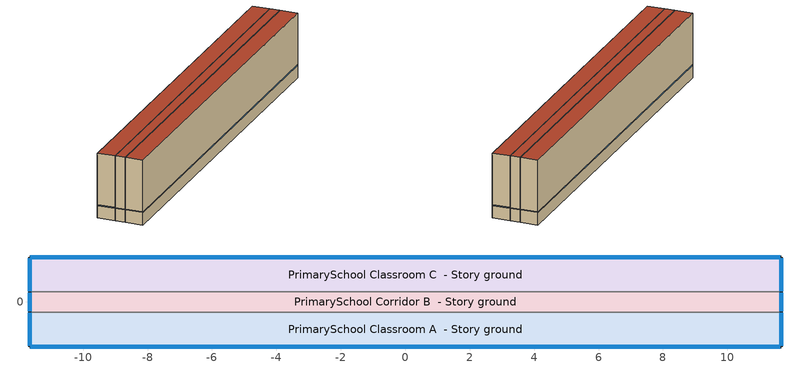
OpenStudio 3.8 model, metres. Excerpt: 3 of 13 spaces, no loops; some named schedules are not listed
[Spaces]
PrimarySchool Classroom A  - Story ground
 floor ground (Foundation F 1.26W/m*K Perim 25.47m Area 24.97m2): -11.66,-1.38 -11.66,-0.31 11.66,-0.31 11.66,-1.38 z0
 wall outside: -11.66,-0.31 -11.66,-1.38 11.66,-1.38 11.66,-0.31 z0:3.96
 wall to PrimarySchool Corridor B  - Story ground: 11.66,-0.31 -11.66,-0.31 z0:3.96
 window (Window U-1.01 SHGC 0.58): -11.64,-1.38 11.64,-1.38 / -11.66,-0.34 -11.66,-1.36 / 11.66,-1.36 11.66,-0.34 z0.76:0.8
 roof outside: 11.66,-1.38 11.66,-0.31 -11.66,-0.31 -11.66,-1.38 z3.96
PrimarySchool Corridor B  - Story ground
 floor ground (Foundation F 1.26W/m*K Perim 1.25m Area 14.54m2): -11.66,-0.31 -11.66,0.31 11.66,0.31 11.66,-0.31 z0
 wall outside: -11.66,0.31 -11.66,-0.31 / 11.66,-0.31 11.66,0.31 z0:3.96
 wall to PrimarySchool Classroom C  - Story ground: 11.66,0.31 -11.66,0.31 z0:3.96
 window (Window U-1.01 SHGC 0.58): -11.66,0.29 -11.66,-0.29 / 11.66,-0.29 11.66,0.29 z0.76:0.81
 roof outside: 11.66,-0.31 11.66,0.31 -11.66,0.31 -11.66,-0.31 z3.96
PrimarySchool Classroom C  - Story ground
 floor ground (Foundation F 1.26W/m*K Perim 25.47m Area 24.97m2): -11.66,0.31 -11.66,1.38 11.66,1.38 11.66,0.31 z0
 wall outside: 11.66,0.31 11.66,1.38 -11.66,1.38 -11.66,0.31 z0:3.96
 window (Window U-1.01 SHGC 0.58): -11.66,1.36 -11.66,0.34 / 11.64,1.38 -11.64,1.38 / 11.66,0.34 11.66,1.36 z0.76:0.8
 roof outside: 11.66,0.31 11.66,1.38 -11.66,1.38 -11.66,0.31 z3.96
[Building]
ComStock DOE Ref Pre-1980|PrimarySchool: North Axis {deg}=135; Default Construction Set=ComStock DOE Ref Pre-1980 - PriSchl - ASHRAE 169-2013-4A; Default Schedule Set=Building Default Schedule Set; Standards Building Type=PrimarySchool
[Site]
Doylestown_PA_USA: Latitude {deg}=40.33; Longitude {deg}=-75.12; Time Zone {hr}=-5; Elevation {m}=117; Terrain=City
[Site:WaterMainsTemperature]
Calculation Method=Correlation; Annual Average Outdoor Air Temperature {C}=12.0317; Maximum Difference In Monthly Average Outdoor Air Temperatures {deltaC}=25.76
[SizingPeriod:DesignDay] Barometric Pressure {Pa}=99927; Rain Indicator=No; Snow Indicator=No; Day of Month=21; Daylight Saving Time Indicator=No; Humidity Condition Type=Wetbulb; Dry-Bulb Temperature Range Modifier Type=DefaultMultipliers
Name | Maximum Dry-Bulb Temperature {C} | Daily Dry-Bulb Temperature Range {deltaC} | Wind Speed {m/s} | Wind Direction {deg} | Month | Day Type | Wetbulb or DewPoint at Maximum Dry-Bulb {C} | Solar Model Indicator | ASHRAE Clear Sky Optical Depth for Beam Irradiance | ASHRAE Clear Sky Optical Depth for Diffuse Irradiance | Sky Clearness
Doylestown Ann Clg .4% Condns DB=>MWB 1 | 32.7 | 10.4 | 3.3 | 260 | 7 | SummerDesignDay | 23 | ASHRAETau | 0.466 | 2.067
Doylestown Ann Clg .4% Condns WB=>MDB 1 | 29.8 | 10.4 | 3.3 | 260 | 7 | SummerDesignDay | 24.5 | ASHRAETau | 0.466 | 2.067
Doylestown Ann Htg 99.6% Condns DB 1 | -12.1 | 0 | 3.7 | 320 | 1 | WinterDesignDay | -12.1 | ASHRAEClearSky |  |  | 0
Doylestown August .4% Condns DB=>MCWB 1 | 34.8 | 9.9 | 3.3 | 260 | 8 | SummerDesignDay | 24 | ASHRAETau | 0.453 | 2.128
[ClimateZones]
Climate Zone Institution Name 1=ASHRAE; Climate Zone Document Name 1=ANSI/ASHRAE Standard 169; Climate Zone Document Year 1=2006; Climate Zone Value 1=ASHRAE 169-2013-4A
[Site:GroundTemperature:FCfactorMethod]
January Ground Temperature {C}=13.14; February Ground Temperature {C}=5.22; March Ground Temperature {C}=3.12; April Ground Temperature {C}=-1.47; May Ground Temperature {C}=4.03; June Ground Temperature {C}=2.71; July Ground Temperature {C}=8.6; August Ground Temperature {C}=18.67; September Ground Temperature {C}=21.43; October Ground Temperature {C}=24.11; November Ground Temperature {C}=24.29; December Ground Temperature {C}=20.53
[Construction:FfactorGroundFloor] F-Factor {W/m-K}=1.26344
Name | Area {m2} | PerimeterExposed {m}
Foundation F 1.26W/m*K Perim 25.47m Area 24.97m2 | 24.9723 | 25.4666
Foundation F 1.26W/m*K Perim 1.25m Area 14.54m2 | 14.5382 | 1.24656
[DefaultConstructionSet]
ComStock DOE Ref Pre-1980 - PriSchl - ASHRAE 169-2013-4A: Default Exterior Surface Constructions=Default Surface Constructions 1; Default Interior Surface Constructions=Default Surface Constructions 2; Default Ground Contact Surface Constructions=Default Surface Constructions 3; Default Exterior SubSurface Constructions=Default Sub Surface Constructions 1; Default Interior SubSurface Constructions=Default Sub Surface Constructions 2; Interior Partition Construction=Typical Interior Partition
[DefaultSurfaceConstructions]
Name | Floor Construction | Wall Construction | Roof Ceiling Construction
Default Surface Constructions 1 | Typical Insulated Exterior Mass Floor | Typical Insulated Exterior Mass Wall R-5.62 | Typical IEAD Roof R-11.63
Default Surface Constructions 2 | Typical Interior Floor | Typical Interior Wall | Typical Interior Ceiling
Default Surface Constructions 3 | Typical Insulated Carpeted 6in Slab Floor | Typical Insulated Basement Mass Wall
[Construction]
Typical Insulated Exterior Mass Floor: 4 in. Normalweight Concrete Floor, Typical Carpet Pad
Typical IEAD Roof R-11.63: Roof Membrane, Typical Insulation R-10.51, Metal Roof Surface
Typical Interior Floor: 100mm Normalweight concrete floor, CP02 CARPET PAD
Typical Interior Wall: G01 13mm gypsum board, G01 13mm gypsum board
Typical Interior Ceiling: CP02 CARPET PAD, 100mm Normalweight concrete floor
Typical Insulated Carpeted 6in Slab Floor: 6 in. Normalweight Concrete Floor, Typical Carpet Pad
Typical Insulated Basement Mass Wall: 8 in. Concrete Block Basement Wall
Simple Glazing U 1.22 SHGC 0.54: Simple Glazing U 1.22 SHGC 0.54
Typical Insulated Metal Door: F08 Metal surface, Typical Insulation R-3.23
U 0.88 SHGC 0.16 Sgl Ref-A-L Clr 6mm: REF A CLEAR LO 6MM
Typical Overhead Door: Typical Insulation R-3.23
Typical Interior Window: Clear 3mm
Typical Interior Door; Typical Interior Partition: G05 25mm wood
Typical Insulated Exterior Mass Wall R-5.62: 1IN Stucco, 8IN CONCRETE HW RefBldg, Typical Insulation R-3.23, 1/2IN Gypsum
InteriorFurnishings: Std Wood 6inch
Window U-1.01 SHGC 0.58: Simple Glazing Single - No LowE - Tinted/Reflective - Aluminum
[Material] Thermal Absorptance=0.9
Name | Roughness | Thickness {m} | Conductivity {W/m-K} | Density {kg/m3} | Specific Heat {J/kg-K} | Solar Absorptance | Visible Absorptance
4 in. Normalweight Concrete Floor | MediumRough | 0.1016 | 2.31 | 2322 | 832 | 0.7 | 0.7
Roof Membrane | VeryRough | 0.0095 | 0.16 | 1121.29 | 1460 | 0.7 | 0.7
Metal Roof Surface; F08 Metal surface | Smooth | 0.0008 | 45.28 | 7824 | 500 | 0.7 | 0.7
100mm Normalweight concrete floor | MediumRough | 0.1016 | 2.31045 | 2322 | 832.557 | 0.7 | 0.7
G01 13mm gypsum board | Smooth | 0.0127 | 0.160031 | 800.001 | 1090.73 | 0.7 | 0.5
6 in. Normalweight Concrete Floor | MediumRough | 0.1524 | 2.31 | 2322 | 832 | 0.7 | 0.7
8 in. Concrete Block Basement Wall | MediumRough | 0.2032 | 1.326 | 1842 | 912 | 0.7 | 0.7
G05 25mm wood | MediumSmooth | 0.0254 | 0.15 | 608 | 1630 | 0.5 | 0.5
1IN Stucco | Smooth | 0.0253 | 0.6918 | 1858 | 837 | 0.7 | 0.92
8IN CONCRETE HW RefBldg | Rough | 0.2032 | 1.311 | 2240 | 836.8 | 0.7 | 0.7
1/2IN Gypsum | Smooth | 0.0127 | 0.16 | 784.9 | 830 | 0.4 | 0.4
Std Wood 6inch | MediumSmooth | 0.15 | 0.12 | 540 | 1210 | 0.7 | 0.7
[Material:NoMass] Roughness=Smooth; Thermal Absorptance=0.9; Solar Absorptance=0.7
Name | Thermal Resistance {m2-K/W} | Visible Absorptance
Typical Carpet Pad; CP02 CARPET PAD | 0.21648 | 0.8
Typical Insulation R-10.51 | 1.85103 | 0.7
Typical Insulation R-3.23 | 0.568747 | 0.7
[DefaultSubSurfaceConstructions]
Name | Fixed Window Construction | Operable Window Construction | Door Construction | Glass Door Construction | Overhead Door Construction | Tubular Daylight Dome Construction | Tubular Daylight Diffuser Construction
Default Sub Surface Constructions 1 | Simple Glazing U 1.22 SHGC 0.54 | Simple Glazing U 1.22 SHGC 0.54 | Typical Insulated Metal Door | U 0.88 SHGC 0.16 Sgl Ref-A-L Clr 6mm | Typical Overhead Door | Typical Interior Window | Typical Interior Window
Default Sub Surface Constructions 2 | Typical Interior Window | Typical Interior Window | Typical Interior Door
[WindowMaterial:SimpleGlazingSystem]
Name | U-Factor {W/m2-K} | Solar Heat Gain Coefficient | Visible Transmittance
Simple Glazing U 1.22 SHGC 0.54 | 6.92748 | 0.54 | 0.81
Simple Glazing Single - No LowE - Tinted/Reflective - Aluminum | 5.73505 | 0.579 | 0.455
[WindowMaterial:Glazing] Optical Data Type=SpectralAverage; Infrared Transmittance at Normal Incidence=0; Front Side Infrared Hemispherical Emissivity=0.84; Conductivity {W/m-K}=0.9; Dirt Correction Factor for Solar and Visible Transmittance=1; Solar Diffusing=No
Name | Thickness {m} | Solar Transmittance at Normal Incidence | Front Side Solar Reflectance at Normal Incidence | Back Side Solar Reflectance at Normal Incidence | Visible Transmittance at Normal Incidence | Front Side Visible Reflectance at Normal Incidence | Back Side Visible Reflectance at Normal Incidence | Back Side Infrared Hemispherical Emissivity
REF A CLEAR LO 6MM | 0.006 | 0.066 | 0.341 | 0.493 | 0.08 | 0.41 | 0.37 | 0.4
Clear 3mm | 0.003 | 0.837 | 0.075 | 0.075 | 0.898 | 0.081 | 0.081 | 0.84
[SpaceType] Standards Building Type=PrimarySchool
Name | Default Schedule Set | Design Specification Outdoor Air Object | Standards Space Type
PrimarySchool Kitchen - ComStock DOE Ref Pre-1980 | PrimarySchool Kitchen Schedule Set | PrimarySchool Kitchen Ventilation | Kitchen
PrimarySchool Lobby - ComStock DOE Ref Pre-1980 | PrimarySchool Lobby Schedule Set | PrimarySchool Lobby Ventilation | Lobby
PrimarySchool Restroom - ComStock DOE Ref Pre-1980 | PrimarySchool Restroom Schedule Set | PrimarySchool Restroom Ventilation | Restroom
PrimarySchool Mechanical - ComStock DOE Ref Pre-1980 | PrimarySchool Mechanical Schedule Set | PrimarySchool Mechanical Ventilation | Mechanical
PrimarySchool Cafeteria - ComStock DOE Ref Pre-1980 | PrimarySchool Cafeteria Schedule Set | PrimarySchool Cafeteria Ventilation | Cafeteria
PrimarySchool Gym - ComStock DOE Ref Pre-1980 | PrimarySchool Gym Schedule Set | PrimarySchool Gym Ventilation | Gym
PrimarySchool Office - ComStock DOE Ref Pre-1980 | PrimarySchool Office Schedule Set | PrimarySchool Office Ventilation | Office
PrimarySchool Corridor - ComStock DOE Ref Pre-1980 | PrimarySchool Corridor Schedule Set | PrimarySchool Corridor Ventilation | Corridor
PrimarySchool Classroom - ComStock DOE Ref Pre-1980 | PrimarySchool Classroom Schedule Set | PrimarySchool Classroom Ventilation | Classroom
[BuildingStory]
Story ground: Nominal Z Coordinate {m}=0; Nominal Floor to Floor Height {m}=3.9624
[Space] Building Story=Story ground
Name | Space Type | Thermal Zone
PrimarySchool Classroom A  - Story ground | PrimarySchool Classroom - ComStock DOE Ref Pre-1980 | Zone PrimarySchool Classroom A  - Story ground
PrimarySchool Corridor B  - Story ground | PrimarySchool Corridor - ComStock DOE Ref Pre-1980 | Zone PrimarySchool Corridor B  - Story ground
PrimarySchool Classroom C  - Story ground | PrimarySchool Classroom - ComStock DOE Ref Pre-1980 | Zone PrimarySchool Classroom C  - Story ground
PrimarySchool Office  - Story ground | PrimarySchool Office - ComStock DOE Ref Pre-1980 | Zone PrimarySchool Office  - Story ground
PrimarySchool Kitchen  - Story ground | PrimarySchool Kitchen - ComStock DOE Ref Pre-1980 | Zone PrimarySchool Kitchen  - Story ground
PrimarySchool Lobby  - Story ground | PrimarySchool Lobby - ComStock DOE Ref Pre-1980 | Zone PrimarySchool Lobby  - Story ground
PrimarySchool Restroom  - Story ground | PrimarySchool Restroom - ComStock DOE Ref Pre-1980 | Zone PrimarySchool Restroom  - Story ground
PrimarySchool Classroom A  - Story ground 1 | PrimarySchool Classroom - ComStock DOE Ref Pre-1980 | Zone PrimarySchool Classroom A  - Story ground 1
PrimarySchool Corridor B  - Story ground 1 | PrimarySchool Corridor - ComStock DOE Ref Pre-1980 | Zone PrimarySchool Corridor B  - Story ground 1
PrimarySchool Classroom C  - Story ground 1 | PrimarySchool Classroom - ComStock DOE Ref Pre-1980 | Zone PrimarySchool Classroom C  - Story ground 1
PrimarySchool Mechanical  - Story ground | PrimarySchool Mechanical - ComStock DOE Ref Pre-1980 | Zone PrimarySchool Mechanical  - Story ground
PrimarySchool Cafeteria  - Story ground | PrimarySchool Cafeteria - ComStock DOE Ref Pre-1980 | Zone PrimarySchool Cafeteria  - Story ground
PrimarySchool Gym  - Story ground | PrimarySchool Gym - ComStock DOE Ref Pre-1980 | Zone PrimarySchool Gym  - Story ground
[ThermalZone] Multiplier=1; Use Ideal Air Loads=No
Name | Thermostat
Zone PrimarySchool Classroom A  - Story ground | PrimarySchool Classroom - ComStock DOE Ref Pre-1980 Thermostat
Zone PrimarySchool Corridor B  - Story ground | PrimarySchool Corridor - ComStock DOE Ref Pre-1980 Thermostat
Zone PrimarySchool Classroom C  - Story ground | PrimarySchool Classroom - ComStock DOE Ref Pre-1980 Thermostat 2
Zone PrimarySchool Office  - Story ground | PrimarySchool Office - ComStock DOE Ref Pre-1980 Thermostat
Zone PrimarySchool Kitchen  - Story ground | PrimarySchool Kitchen - ComStock DOE Ref Pre-1980 Thermostat
Zone PrimarySchool Lobby  - Story ground | PrimarySchool Lobby - ComStock DOE Ref Pre-1980 Thermostat
Zone PrimarySchool Restroom  - Story ground | PrimarySchool Restroom - ComStock DOE Ref Pre-1980 Thermostat
Zone PrimarySchool Classroom A  - Story ground 1 | PrimarySchool Classroom - ComStock DOE Ref Pre-1980 Thermostat 1
Zone PrimarySchool Corridor B  - Story ground 1 | PrimarySchool Corridor - ComStock DOE Ref Pre-1980 Thermostat 1
Zone PrimarySchool Classroom C  - Story ground 1 | PrimarySchool Classroom - ComStock DOE Ref Pre-1980 Thermostat 3
Zone PrimarySchool Mechanical  - Story ground | PrimarySchool Mechanical - ComStock DOE Ref Pre-1980 Thermostat
Zone PrimarySchool Cafeteria  - Story ground | PrimarySchool Cafeteria - ComStock DOE Ref Pre-1980 Thermostat
Zone PrimarySchool Gym  - Story ground | PrimarySchool Gym - ComStock DOE Ref Pre-1980 Thermostat
[People:Definition] Number of People Calculation Method=People/Area; Fraction Radiant=0.3
Name | People per Space Floor Area {person/m2}
PrimarySchool Cafeteria People Definition | 0.71763
PrimarySchool Classroom People Definition | 0.249938
PrimarySchool Corridor People Definition; PrimarySchool Restroom People Definition | 0.0999967
PrimarySchool Gym People Definition | 0.300313
PrimarySchool Kitchen People Definition | 0.149941
PrimarySchool Mechanical People Definition | 0.0100104
PrimarySchool Office People Definition | 0.0500522
[People] Work Efficiency Schedule=Work Efficiency Schedule; Clothing Insulation Schedule=Clothing Schedule; Air Velocity Schedule=Air Velocity Schedule; Multiplier=1
Name | People Definition | Space or SpaceType
PrimarySchool Cafeteria People | PrimarySchool Cafeteria People Definition | PrimarySchool Cafeteria - ComStock DOE Ref Pre-1980
PrimarySchool Classroom People | PrimarySchool Classroom People Definition | PrimarySchool Classroom - ComStock DOE Ref Pre-1980
PrimarySchool Corridor People | PrimarySchool Corridor People Definition | PrimarySchool Corridor - ComStock DOE Ref Pre-1980
PrimarySchool Gym People | PrimarySchool Gym People Definition | PrimarySchool Gym - ComStock DOE Ref Pre-1980
PrimarySchool Kitchen People | PrimarySchool Kitchen People Definition | PrimarySchool Kitchen - ComStock DOE Ref Pre-1980
PrimarySchool Mechanical People | PrimarySchool Mechanical People Definition | PrimarySchool Mechanical - ComStock DOE Ref Pre-1980
PrimarySchool Office People | PrimarySchool Office People Definition | PrimarySchool Office - ComStock DOE Ref Pre-1980
PrimarySchool Restroom People | PrimarySchool Restroom People Definition | PrimarySchool Restroom - ComStock DOE Ref Pre-1980
[Lights:Definition] Design Level Calculation Method=Watts/Area; Fraction Visible=0.2; Return Air Fraction=0
Name | Watts per Space Floor Area {W/m2} | Fraction Radiant
PrimarySchool Classroom - ComStock DOE Ref Pre-1980 General Lights Definition | 6.25559 | 0.31
PrimarySchool Corridor - ComStock DOE Ref Pre-1980 General Lights Definition | 2.94907 | 0.31
PrimarySchool Gym - ComStock DOE Ref Pre-1980 General Lights Definition | 7.86417 | 0.31
PrimarySchool Cafeteria - ComStock DOE Ref Pre-1980 General Lights Definition | 2.70767 | 0.31
PrimarySchool Cafeteria - ComStock DOE Ref Pre-1980 Task Lights Definition | 0.735422 | 0.125
PrimarySchool Cafeteria - ComStock DOE Ref Pre-1980 Wall Wash Lights Definition | 1.90206 | 0.125
PrimarySchool Restroom - ComStock DOE Ref Pre-1980 General Lights Definition | 3.33071 | 0.31
PrimarySchool Restroom - ComStock DOE Ref Pre-1980 Wall Wash Lights Definition | 2.07725 | 0.125
PrimarySchool Lobby - ComStock DOE Ref Pre-1980 General Lights Definition | 1.92838 | 0.31
PrimarySchool Lobby - ComStock DOE Ref Pre-1980 Task Lights Definition | 1.01438 | 0.125
PrimarySchool Lobby - ComStock DOE Ref Pre-1980 Wall Wash Lights Definition | 1.81461 | 0.125
PrimarySchool Office - ComStock DOE Ref Pre-1980 General Lights Definition | 6.74433 | 0.31
PrimarySchool Mechanical - ComStock DOE Ref Pre-1980 General Lights Definition | 3.92888 | 0.31
PrimarySchool Mechanical - ComStock DOE Ref Pre-1980 Task Lights Definition | 3.02684 | 0.125
PrimarySchool Kitchen - ComStock DOE Ref Pre-1980 General Lights Definition | 7.18292 | 0.31
PrimarySchool Kitchen - ComStock DOE Ref Pre-1980 Task Lights Definition | 8.69031 | 0.125
[ElectricEquipment:Definition] Design Level Calculation Method=Watts/Area
Name | Watts per Space Floor Area {W/m2} | Fraction Latent | Fraction Radiant | Fraction Lost
PrimarySchool Cafeteria Elec Equip Definition | 3.29942 | 0 | 0.5 | 0
PrimarySchool Classroom Elec Equip Definition | 1.9433 | 0 | 0.5 | 0
PrimarySchool Corridor Elec Equip Definition; PrimarySchool Lobby Elec Equip Definition; PrimarySchool Mechanical Elec Equip Definition; PrimarySchool Restroom Elec Equip Definition | 0.517282 | 0 | 0.5 | 0
PrimarySchool Gym Elec Equip Definition | 0.643107 | 0 | 0.5 | 0
misc_electric_kitchen_equipment_definition | 2.47457 | 0.25 | 0.3 | 0.2
PrimarySchool Office Elec Equip Definition | 1.39806 | 0 | 0.5 | 0
[ElectricEquipment] Schedule=Education_School BLDG_EQUIP_EndUseData BPR Adjusted
Name | Electric Equipment Definition | Space or SpaceType
PrimarySchool Cafeteria Elec Equip | PrimarySchool Cafeteria Elec Equip Definition | PrimarySchool Cafeteria - ComStock DOE Ref Pre-1980
PrimarySchool Classroom Elec Equip | PrimarySchool Classroom Elec Equip Definition | PrimarySchool Classroom - ComStock DOE Ref Pre-1980
PrimarySchool Corridor Elec Equip | PrimarySchool Corridor Elec Equip Definition | PrimarySchool Corridor - ComStock DOE Ref Pre-1980
PrimarySchool Gym Elec Equip | PrimarySchool Gym Elec Equip Definition | PrimarySchool Gym - ComStock DOE Ref Pre-1980
misc_electric_kitchen_equipment | misc_electric_kitchen_equipment_definition | PrimarySchool Kitchen - ComStock DOE Ref Pre-1980
PrimarySchool Lobby Elec Equip | PrimarySchool Lobby Elec Equip Definition | PrimarySchool Lobby - ComStock DOE Ref Pre-1980
PrimarySchool Mechanical Elec Equip | PrimarySchool Mechanical Elec Equip Definition | PrimarySchool Mechanical - ComStock DOE Ref Pre-1980
PrimarySchool Office Elec Equip | PrimarySchool Office Elec Equip Definition | PrimarySchool Office - ComStock DOE Ref Pre-1980
PrimarySchool Restroom Elec Equip | PrimarySchool Restroom Elec Equip Definition | PrimarySchool Restroom - ComStock DOE Ref Pre-1980
[DesignSpecification:OutdoorAir] Outdoor Air Method=Sum
Name | Outdoor Air Flow per Person {m3/s-person} | Outdoor Air Flow per Floor Area {m3/s-m2}
PrimarySchool Cafeteria Ventilation; PrimarySchool Gym Ventilation; PrimarySchool Office Ventilation | 0.00943895
PrimarySchool Classroom Ventilation | 0.00799951
PrimarySchool Corridor Ventilation; PrimarySchool Lobby Ventilation |  | 0.000508
PrimarySchool Kitchen Ventilation |  | 0.0023876
PrimarySchool Mechanical Ventilation |  | 0.000254
PrimarySchool Restroom Ventilation |  | 0.0048768
[DefaultScheduleSet]
Name | Number of People Schedule | People Activity Level Schedule | Lighting Schedule | Electric Equipment Schedule | Infiltration Schedule | Gas Equipment Schedule | Hours of Operation Schedule
PrimarySchool Cafeteria Schedule Set | PrimarySchool Cafeteria Occ | PrimarySchool Activity | Education_School BLDG_LIGHT_EndUseData | Education_School BLDG_EQUIP_EndUseData | PrimarySchool Infil
PrimarySchool Classroom Schedule Set; PrimarySchool Corridor Schedule Set; PrimarySchool Lobby Schedule Set; PrimarySchool Mechanical Schedule Set; PrimarySchool Office Schedule Set; PrimarySchool Restroom Schedule Set | PrimarySchool Bldg Occ | PrimarySchool Activity | Education_School BLDG_LIGHT_EndUseData | Education_School BLDG_EQUIP_EndUseData | PrimarySchool Infil
PrimarySchool Gym Schedule Set | PrimarySchool Gym Occ | PrimarySchool Activity | Education_School BLDG_LIGHT_EndUseData | Education_School BLDG_EQUIP_EndUseData | PrimarySchool Infil
PrimarySchool Kitchen Schedule Set | PrimarySchool Bldg Occ | PrimarySchool Activity | Education_School BLDG_LIGHT_EndUseData | Education_School BLDG_EQUIP_EndUseData | PrimarySchool Infil | PrimarySchool Kitchen Gas
Building Default Schedule Set |  |  |  |  |  |  | Building Hours of Operation NonResidential
[Exterior:Lights:Definition]
Name | Design Level {W}
Parking Areas and Drives Def (W/ft^2) | 0.0414577
Building Facades Def (W/ft^2) | 0.2
Main Entries Def (W/ft) | 30
Other Doors Def (W/ft) | 20
[Exterior:Lights] Schedule=Always On Discrete; Control Option=AstronomicalClock
Name | Exterior Lights Definition | Multiplier
Parking Areas and Drives | Parking Areas and Drives Def (W/ft^2) | 294.819
Building Facades | Building Facades Def (W/ft^2) | 3338.27
Main Entries | Main Entries Def (W/ft) | 8
Other Doors | Other Doors Def (W/ft) | 1.32
[ThermostatSetpoint:DualSetpoint] Heating Setpoint Temperature Schedule=PrimarySchool HtgSetp; Cooling Setpoint Temperature Schedule=PrimarySchool ClgSetp
PrimarySchool Cafeteria - ComStock DOE Ref Pre-1980 Thermostat; PrimarySchool Classroom - ComStock DOE Ref Pre-1980 Thermostat; PrimarySchool Classroom - ComStock DOE Ref Pre-1980 Thermostat 1; PrimarySchool Classroom - ComStock DOE Ref Pre-1980 Thermostat 2; PrimarySchool Classroom - ComStock DOE Ref Pre-1980 Thermostat 3; PrimarySchool Corridor - ComStock DOE Ref Pre-1980 Thermostat; PrimarySchool Corridor - ComStock DOE Ref Pre-1980 Thermostat 1; PrimarySchool Gym - ComStock DOE Ref Pre-1980 Thermostat; PrimarySchool Kitchen - ComStock DOE Ref Pre-1980 Thermostat; PrimarySchool Lobby - ComStock DOE Ref Pre-1980 Thermostat; PrimarySchool Mechanical - ComStock DOE Ref Pre-1980 Thermostat; PrimarySchool Office - ComStock DOE Ref Pre-1980 Thermostat; PrimarySchool Restroom - ComStock DOE Ref Pre-1980 Thermostat
[InternalMass:Definition]
Internal Mass Definition 1: Construction=InteriorFurnishings; Design Level Calculation Method=SurfaceArea/Area; Surface Area per Space Floor Area=2
[InternalMass] Internal Mass Definition=Internal Mass Definition 1; Multiplier=1
Name | Space or SpaceType
PrimarySchool Cafeteria  - Story ground Mass | PrimarySchool Cafeteria  - Story ground
PrimarySchool Gym  - Story ground Mass | PrimarySchool Gym  - Story ground
PrimarySchool Classroom C  - Story ground 1 Mass | PrimarySchool Classroom C  - Story ground 1
PrimarySchool Classroom A  - Story ground 1 Mass | PrimarySchool Classroom A  - Story ground 1
PrimarySchool Restroom  - Story ground Mass | PrimarySchool Restroom  - Story ground
PrimarySchool Lobby  - Story ground Mass | PrimarySchool Lobby  - Story ground
PrimarySchool Kitchen  - Story ground Mass | PrimarySchool Kitchen  - Story ground
PrimarySchool Mechanical  - Story ground Mass | PrimarySchool Mechanical  - Story ground
PrimarySchool Classroom C  - Story ground Mass | PrimarySchool Classroom C  - Story ground
PrimarySchool Corridor B  - Story ground 1 Mass | PrimarySchool Corridor B  - Story ground 1
PrimarySchool Office  - Story ground Mass | PrimarySchool Office  - Story ground
PrimarySchool Corridor B  - Story ground Mass | PrimarySchool Corridor B  - Story ground
PrimarySchool Classroom A  - Story ground Mass | PrimarySchool Classroom A  - Story ground
[Lights] Schedule=Education_School BLDG_LIGHT_EndUseData BPR Adjusted; Fraction Replaceable=1
Name | Lights Definition | Space or SpaceType
PrimarySchool Classroom - ComStock DOE Ref Pre-1980 General Lighting | PrimarySchool Classroom - ComStock DOE Ref Pre-1980 General Lights Definition | PrimarySchool Classroom - ComStock DOE Ref Pre-1980
PrimarySchool Corridor - ComStock DOE Ref Pre-1980 General Lighting | PrimarySchool Corridor - ComStock DOE Ref Pre-1980 General Lights Definition | PrimarySchool Corridor - ComStock DOE Ref Pre-1980
PrimarySchool Gym - ComStock DOE Ref Pre-1980 General Lighting | PrimarySchool Gym - ComStock DOE Ref Pre-1980 General Lights Definition | PrimarySchool Gym - ComStock DOE Ref Pre-1980
PrimarySchool Cafeteria - ComStock DOE Ref Pre-1980 General Lighting | PrimarySchool Cafeteria - ComStock DOE Ref Pre-1980 General Lights Definition | PrimarySchool Cafeteria - ComStock DOE Ref Pre-1980
PrimarySchool Cafeteria - ComStock DOE Ref Pre-1980 Task Lighting | PrimarySchool Cafeteria - ComStock DOE Ref Pre-1980 Task Lights Definition | PrimarySchool Cafeteria - ComStock DOE Ref Pre-1980
PrimarySchool Cafeteria - ComStock DOE Ref Pre-1980 Wall Wash Lighting | PrimarySchool Cafeteria - ComStock DOE Ref Pre-1980 Wall Wash Lights Definition | PrimarySchool Cafeteria - ComStock DOE Ref Pre-1980
PrimarySchool Restroom - ComStock DOE Ref Pre-1980 General Lighting | PrimarySchool Restroom - ComStock DOE Ref Pre-1980 General Lights Definition | PrimarySchool Restroom - ComStock DOE Ref Pre-1980
PrimarySchool Restroom - ComStock DOE Ref Pre-1980 Wall Wash Lighting | PrimarySchool Restroom - ComStock DOE Ref Pre-1980 Wall Wash Lights Definition | PrimarySchool Restroom - ComStock DOE Ref Pre-1980
PrimarySchool Lobby - ComStock DOE Ref Pre-1980 General Lighting | PrimarySchool Lobby - ComStock DOE Ref Pre-1980 General Lights Definition | PrimarySchool Lobby - ComStock DOE Ref Pre-1980
PrimarySchool Lobby - ComStock DOE Ref Pre-1980 Task Lighting | PrimarySchool Lobby - ComStock DOE Ref Pre-1980 Task Lights Definition | PrimarySchool Lobby - ComStock DOE Ref Pre-1980
PrimarySchool Lobby - ComStock DOE Ref Pre-1980 Wall Wash Lighting | PrimarySchool Lobby - ComStock DOE Ref Pre-1980 Wall Wash Lights Definition | PrimarySchool Lobby - ComStock DOE Ref Pre-1980
PrimarySchool Office - ComStock DOE Ref Pre-1980 General Lighting | PrimarySchool Office - ComStock DOE Ref Pre-1980 General Lights Definition | PrimarySchool Office - ComStock DOE Ref Pre-1980
PrimarySchool Mechanical - ComStock DOE Ref Pre-1980 General Lighting | PrimarySchool Mechanical - ComStock DOE Ref Pre-1980 General Lights Definition | PrimarySchool Mechanical - ComStock DOE Ref Pre-1980
PrimarySchool Mechanical - ComStock DOE Ref Pre-1980 Task Lighting | PrimarySchool Mechanical - ComStock DOE Ref Pre-1980 Task Lights Definition | PrimarySchool Mechanical - ComStock DOE Ref Pre-1980
PrimarySchool Kitchen - ComStock DOE Ref Pre-1980 General Lighting | PrimarySchool Kitchen - ComStock DOE Ref Pre-1980 General Lights Definition | PrimarySchool Kitchen - ComStock DOE Ref Pre-1980
PrimarySchool Kitchen - ComStock DOE Ref Pre-1980 Task Lighting | PrimarySchool Kitchen - ComStock DOE Ref Pre-1980 Task Lights Definition | PrimarySchool Kitchen - ComStock DOE Ref Pre-1980
[SpaceInfiltration:DesignFlowRate] Design Flow Rate Calculation Method=Flow/ExteriorArea; Flow per Exterior Surface Area {m3/s-m2}=0.000413282; Velocity Term Coefficient=0
Name | Space or SpaceType | Schedule | Constant Term Coefficient | Temperature Term Coefficient | Velocity Squared Term Coefficient
PrimarySchool Cafeteria  - Story ground HVAC On Infiltration | PrimarySchool Cafeteria  - Story ground | Infiltration HVAC On Schedule | -0.0028 | 0.0037 | 0.0336
PrimarySchool Cafeteria  - Story ground HVAC Off Infiltration | PrimarySchool Cafeteria  - Story ground | Infiltration HVAC Off Schedule | 0 | 0.0073 | 0.0397
PrimarySchool Gym  - Story ground HVAC On Infiltration | PrimarySchool Gym  - Story ground | Infiltration HVAC On Schedule | -0.0028 | 0.0037 | 0.0336
PrimarySchool Gym  - Story ground HVAC Off Infiltration | PrimarySchool Gym  - Story ground | Infiltration HVAC Off Schedule | 0 | 0.0073 | 0.0397
PrimarySchool Classroom C  - Story ground 1 HVAC On Infiltration | PrimarySchool Classroom C  - Story ground 1 | Infiltration HVAC On Schedule | -0.0028 | 0.0037 | 0.0336
PrimarySchool Classroom C  - Story ground 1 HVAC Off Infiltration | PrimarySchool Classroom C  - Story ground 1 | Infiltration HVAC Off Schedule | 0 | 0.0073 | 0.0397
PrimarySchool Classroom A  - Story ground 1 HVAC On Infiltration | PrimarySchool Classroom A  - Story ground 1 | Infiltration HVAC On Schedule | -0.0028 | 0.0037 | 0.0336
PrimarySchool Classroom A  - Story ground 1 HVAC Off Infiltration | PrimarySchool Classroom A  - Story ground 1 | Infiltration HVAC Off Schedule | 0 | 0.0073 | 0.0397
PrimarySchool Restroom  - Story ground HVAC On Infiltration | PrimarySchool Restroom  - Story ground | Infiltration HVAC On Schedule | -0.0028 | 0.0037 | 0.0336
PrimarySchool Restroom  - Story ground HVAC Off Infiltration | PrimarySchool Restroom  - Story ground | Infiltration HVAC Off Schedule | 0 | 0.0073 | 0.0397
PrimarySchool Lobby  - Story ground HVAC On Infiltration | PrimarySchool Lobby  - Story ground | Infiltration HVAC On Schedule | -0.0028 | 0.0037 | 0.0336
PrimarySchool Lobby  - Story ground HVAC Off Infiltration | PrimarySchool Lobby  - Story ground | Infiltration HVAC Off Schedule | 0 | 0.0073 | 0.0397
PrimarySchool Kitchen  - Story ground HVAC On Infiltration | PrimarySchool Kitchen  - Story ground | Infiltration HVAC On Schedule | -0.0028 | 0.0037 | 0.0336
PrimarySchool Kitchen  - Story ground HVAC Off Infiltration | PrimarySchool Kitchen  - Story ground | Infiltration HVAC Off Schedule | 0 | 0.0073 | 0.0397
PrimarySchool Mechanical  - Story ground HVAC On Infiltration | PrimarySchool Mechanical  - Story ground | Infiltration HVAC On Schedule | -0.0028 | 0.0037 | 0.0336
PrimarySchool Mechanical  - Story ground HVAC Off Infiltration | PrimarySchool Mechanical  - Story ground | Infiltration HVAC Off Schedule | 0 | 0.0073 | 0.0397
PrimarySchool Classroom C  - Story ground HVAC On Infiltration | PrimarySchool Classroom C  - Story ground | Infiltration HVAC On Schedule | -0.0028 | 0.0037 | 0.0336
PrimarySchool Classroom C  - Story ground HVAC Off Infiltration | PrimarySchool Classroom C  - Story ground | Infiltration HVAC Off Schedule | 0 | 0.0073 | 0.0397
PrimarySchool Corridor B  - Story ground 1 HVAC On Infiltration | PrimarySchool Corridor B  - Story ground 1 | Infiltration HVAC On Schedule | -0.0028 | 0.0037 | 0.0336
PrimarySchool Corridor B  - Story ground 1 HVAC Off Infiltration | PrimarySchool Corridor B  - Story ground 1 | Infiltration HVAC Off Schedule | 0 | 0.0073 | 0.0397
PrimarySchool Office  - Story ground HVAC On Infiltration | PrimarySchool Office  - Story ground | Infiltration HVAC On Schedule | -0.0028 | 0.0037 | 0.0336
PrimarySchool Office  - Story ground HVAC Off Infiltration | PrimarySchool Office  - Story ground | Infiltration HVAC Off Schedule | 0 | 0.0073 | 0.0397
PrimarySchool Corridor B  - Story ground HVAC On Infiltration | PrimarySchool Corridor B  - Story ground | Infiltration HVAC On Schedule | -0.0028 | 0.0037 | 0.0336
PrimarySchool Corridor B  - Story ground HVAC Off Infiltration | PrimarySchool Corridor B  - Story ground | Infiltration HVAC Off Schedule | 0 | 0.0073 | 0.0397
PrimarySchool Classroom A  - Story ground HVAC On Infiltration | PrimarySchool Classroom A  - Story ground | Infiltration HVAC On Schedule | -0.0028 | 0.0037 | 0.0336
PrimarySchool Classroom A  - Story ground HVAC Off Infiltration | PrimarySchool Classroom A  - Story ground | Infiltration HVAC Off Schedule | 0 | 0.0073 | 0.0397
[Schedule:Ruleset]
Name | Default Day Schedule | Summer Design Day Schedule | Winter Design Day Schedule
Clothing Schedule | Clothing Schedule Default Winter Clothes
Air Velocity Schedule | Air Velocity Schedule Default
Work Efficiency Schedule | Work Efficiency Schedule Default
PrimarySchool Cafeteria Occ | PrimarySchool Cafeteria Occ Default | PrimarySchool Cafeteria Occ Summer Design Day | PrimarySchool Cafeteria Occ Winter Design Day
PrimarySchool Activity | PrimarySchool Activity Default | PrimarySchool Activity Summer Design Day | PrimarySchool Activity Winter Design Day
Education_School BLDG_LIGHT_EndUseData | Education_School BLDG_LIGHT_EndUseData Default | Education_School BLDG_LIGHT_EndUseData Summer Design Day | Education_School BLDG_LIGHT_EndUseData Winter Design Day
Education_School BLDG_EQUIP_EndUseData | Education_School BLDG_EQUIP_EndUseData Default | Education_School BLDG_EQUIP_EndUseData Summer Design Day | Education_School BLDG_EQUIP_EndUseData Winter Design Day
PrimarySchool Infil | PrimarySchool Infil Default | PrimarySchool Infil Summer Design Day | PrimarySchool Infil Winter Design Day
PrimarySchool Bldg Occ | PrimarySchool Bldg Occ Default | PrimarySchool Bldg Occ Summer Design Day | PrimarySchool Bldg Occ Winter Design Day
PrimarySchool Gym Occ | PrimarySchool Gym Occ Default | PrimarySchool Gym Occ Summer Design Day | PrimarySchool Gym Occ Winter Design Day
PrimarySchool Kitchen Gas | PrimarySchool Kitchen Gas Default | PrimarySchool Kitchen Gas Summer Design Day | PrimarySchool Kitchen Gas Winter Design Day
PrimarySchool HtgSetp | PrimarySchool HtgSetp Default | Schedule Day 42 | Schedule Day 43
PrimarySchool ClgSetp | PrimarySchool ClgSetp Default | Schedule Day 40 | Schedule Day 41
Building Hours of Operation NonResidential | Building Hours of Operation NonResidential Default | Building Hours of Operation NonResidential Summer Design Day | Building Hours of Operation NonResidential Winter Design Day
Education_School BLDG_LIGHT_EndUseData BPR Adjusted | Education_School BLDG_LIGHT_EndUseData Default 1 | Education_School BLDG_LIGHT_EndUseData Summer Design Day 1 | Education_School BLDG_LIGHT_EndUseData Winter Design Day 1
Education_School BLDG_EQUIP_EndUseData BPR Adjusted | Education_School BLDG_EQUIP_EndUseData Default 1 | Education_School BLDG_EQUIP_EndUseData Summer Design Day 1 | Education_School BLDG_EQUIP_EndUseData Winter Design Day 1
Infiltration HVAC On Schedule | 13 Zone DOAS Occ Sch Default 1 | 13 Zone DOAS Occ Sch Summer Design Day 1 | 13 Zone DOAS Occ Sch Winter Design Day 1
Infiltration HVAC Off Schedule | Infiltration HVAC Off Schedule Default Day Schedule | Infiltration HVAC Off Schedule Summer Design Day Schedule 1 | Infiltration HVAC Off Schedule Winter Design Day Schedule 1
[Schedule:Day]
Clothing Schedule Default Winter Clothes; Building Hours of Operation NonResidential Winter Design Day; Building Hours of Operation NonResidential Summer Design Day; 13 Zone DOAS Occ Sch Summer Design Day 1; 13 Zone DOAS Occ Sch Winter Design Day 1: 24, 0, 1
Air Velocity Schedule Default: 24, 0, 0.2
Work Efficiency Schedule Default; Infiltration HVAC Off Schedule Summer Design Day Schedule 1; Infiltration HVAC Off Schedule Winter Design Day Schedule 1: 24, 0, 0
PrimarySchool Activity Default: No, 2, 30, 120, 24, 0, 120
PrimarySchool Activity Winter Design Day; PrimarySchool Activity Summer Design Day: No, 24, 0, 120
Education_School BLDG_LIGHT_EndUseData Default: No, 0, 15, 0.122953, 0, 30, 0.122676, 0, 45, 0.12266, 1, 0, 0.122645, 1, 15, 0.122629, 1, 30, 0.122614, 1, 45, 0.122598, 2, 0, 0.122583, 2, 15, 0.122567, 2, 30, 0.122552, 2, 45, 0.122536, 3, 0, 0.12252, 3, 15, 0.122419, 3, 30, 0.122317, 3, 45, 0.122215, 4, 0, 0.122113, 4, 15, 0.122023, 4, 30, 0.121933, 4, 45, 0.121843, 5, 0, 0.121753, 5, 15, 0.121903, 5, 30, 0.122052, 5, 45, 0.122201, 6, 0, 0.122351, 6, 15, 0.122408, 6, 30, 0.122465, 6, 45, 0.122523, 7, 0, 0.12258, 7, 15, 0.126927, 7, 30, 0.131274, 7, 45, 0.135621, 8, 0, 0.139968, 8, 15, 0.162379, 8, 30, 0.18479, 8, 45, 0.207201, 9, 0, 0.229612, 9, 15, 0.281036, 9, 30, 0.332461, 9, 45, 0.383885, 10, 0, 0.43531, 10, 15, 0.475502, 10, 30, 0.515694, 10, 45, 0.555886, 11, 0, 0.596078, 11, 15, 0.599436, 11, 30, 0.602794, 11, 45, 0.606152, 12, 0, 0.609511, 12, 15, 0.65674, 12, 30, 0.652442, 12, 45, 0.648145, 13, 0, 0.643847, 13, 15, 0.63955, 13, 30, 0.640089, 13, 45, 0.640627, 14, 0, 0.641166, 14, 15, 0.641705, 14, 30, 0.640612, 14, 45, 0.63952, 15, 0, 0.638427, 15, 15, 0.637335, 15, 30, 0.603231, 15, 45, 0.58861, 16, 0, 0.573989, 16, 15, 0.559368, 16, 30, 0.544746, 16, 45, 0.521564, 17, 0, 0.498381, 17, 15, 0.475199, 17, 30, 0.452016, 17, 45, 0.440954, 18, 0, 0.429893, 18, 15, 0.418831, 18, 30, 0.40777, 18, 45, 0.400724, 19, 0, 0.393679, 19, 15, 0.386633, 19, 30, 0.379587, 19, 45, 0.356275, 20, 0, 0.332962, 20, 15, 0.309649, 20, 30, 0.286336, 20, 45, 0.275833, 21, 0, 0.26533, 21, 15, 0.254827, 21, 30, 0.244324, 21, 45, 0.22977, 22, 0, 0.215216, 22, 15, 0.200661, 22, 30, 0.186107, 22, 45, 0.170527, 23, 0, 0.154947, 23, 15, 0.139366, 23, 30, 0.123786, 23, 45, 0.123508, 24, 0, 0.123231
Education_School BLDG_LIGHT_EndUseData Summer Design Day; Education_School BLDG_EQUIP_EndUseData Summer Design Day; Education_School BLDG_EQUIP_EndUseData Summer Design Day 1: No, 24, 0, 1
Education_School BLDG_LIGHT_EndUseData Winter Design Day; Education_School BLDG_EQUIP_EndUseData Winter Design Day; PrimarySchool Bldg Occ Winter Design Day; Education_School BLDG_EQUIP_EndUseData Winter Design Day 1: No, 24, 0, 0
Education_School BLDG_EQUIP_EndUseData Default: No, 0, 15, 0.295362, 0, 30, 0.29545, 0, 45, 0.291775, 1, 0, 0.2881, 1, 15, 0.284425, 1, 30, 0.28075, 1, 45, 0.277075, 2, 0, 0.2734, 2, 15, 0.269725, 2, 30, 0.26605, 2, 45, 0.262375, 3, 0, 0.2587, 3, 15, 0.272775, 3, 30, 0.28685, 3, 45, 0.300925, 4, 0, 0.315, 4, 15, 0.311225, 4, 30, 0.30745, 4, 45, 0.303675, 5, 0, 0.2999, 5, 15, 0.290225, 5, 30, 0.28055, 5, 45, 0.270875, 6, 0, 0.2612, 6, 15, 0.25845, 6, 30, 0.2557, 6, 45, 0.25295, 7, 0, 0.2502, 7, 15, 0.258075, 7, 30, 0.26595, 7, 45, 0.273825, 8, 0, 0.2817, 8, 15, 0.302125, 8, 30, 0.32255, 8, 45, 0.342975, 9, 0, 0.3634, 9, 15, 0.4, 9, 30, 0.4366, 9, 45, 0.4732, 10, 0, 0.5098, 10, 15, 0.550475, 10, 30, 0.59115, 10, 45, 0.631825, 11, 0, 0.6725, 11, 15, 0.709, 11, 30, 0.7455, 11, 45, 0.782, 12, 0, 0.8185, 12, 15, 0.8745, 12, 30, 0.885575, 12, 45, 0.89665, 13, 0, 0.907725, 13, 15, 0.9188, 13, 30, 0.921375, 13, 45, 0.92395, 14, 0, 0.926525, 14, 15, 0.9291, 14, 30, 0.9331, 14, 45, 0.9371, 15, 0, 0.9411, 15, 15, 0.9451, 15, 30, 0.9575, 15, 45, 0.951175, 16, 0, 0.94485, 16, 15, 0.938525, 16, 30, 0.9322, 16, 45, 0.9106, 17, 0, 0.889, 17, 15, 0.8674, 17, 30, 0.8458, 17, 45, 0.808675, 18, 0, 0.77155, 18, 15, 0.734425, 18, 30, 0.6973, 18, 45, 0.66005, 19, 0, 0.6228, 19, 15, 0.58555, 19, 30, 0.5483, 19, 45, 0.518725, 20, 0, 0.48915, 20, 15, 0.459575, 20, 30, 0.43, 20, 45, 0.41015, 21, 0, 0.3903, 21, 15, 0.37045, 21, 30, 0.3506, 21, 45, 0.340475, 22, 0, 0.33035, 22, 15, 0.320225, 22, 30, 0.3101, 22, 45, 0.30635, 23, 0, 0.3026, 23, 15, 0.29885, 23, 30, 0.2951, 23, 45, 0.295187, 24, 0, 0.295275
PrimarySchool Infil Default; PrimarySchool Infil Winter Design Day; PrimarySchool Infil Summer Design Day: No, 7, 0, 1, 21, 0, 0.5, 24, 0, 1
PrimarySchool Bldg Occ Default: No, 8, 30, 0, 8, 45, 0.046875, 9, 0, 0.09375, 9, 15, 0.140625, 9, 30, 0.1875, 9, 45, 0.234375, 10, 0, 0.28125, 10, 15, 0.328125, 10, 30, 0.375, 10, 45, 0.421875, 11, 0, 0.46875, 11, 15, 0.515625, 11, 30, 0.5625, 11, 45, 0.609375, 12, 0, 0.65625, 12, 15, 0.703125, 12, 30, 0.75, 15, 45, 0.75, 16, 0, 0.703846, 16, 15, 0.657692, 16, 30, 0.611538, 16, 45, 0.565385, 17, 0, 0.519231, 17, 15, 0.473077, 17, 30, 0.426923, 17, 45, 0.380769, 18, 0, 0.334615, 18, 15, 0.288462, 18, 30, 0.242308, 18, 45, 0.196154, 19, 0, 0.15, 20, 30, 0.15, 20, 45, 0.1375, 21, 0, 0.125, 21, 15, 0.1125, 21, 30, 0.1, 21, 45, 0.0875, 22, 0, 0.075, 22, 15, 0.0625, 22, 30, 0.05, 22, 45, 0.0375, 23, 0, 0.025, 23, 15, 0.0125, 23, 30, 0, 24, 0, 0
PrimarySchool Bldg Occ Summer Design Day: No, 8, 0, 0, 16, 0, 0.75, 21, 0, 0.15, 24, 0, 0
PrimarySchool HtgSetp Default: No, 10, 30, 16.6667, 17, 0, 20, 24, 0, 16.6667
PrimarySchool ClgSetp Default: No, 10, 30, 25.5556, 17, 0, 21.6667, 24, 0, 25.5556
Building Hours of Operation NonResidential Default: 10, 30, 0, 17, 0, 1, 24, 0, 0
Education_School BLDG_EQUIP_EndUseData Default 1: No, 0, 15, 0.912682, 0, 30, 0.912688, 0, 45, 0.912439, 1, 0, 0.91219, 1, 15, 0.911942, 1, 30, 0.911693, 1, 45, 0.911444, 2, 0, 0.911195, 2, 15, 0.910947, 2, 30, 0.910698, 2, 45, 0.910449, 3, 0, 0.9102, 3, 15, 0.911153, 3, 30, 0.912106, 3, 45, 0.913058, 4, 0, 0.914011, 4, 15, 0.913756, 4, 30, 0.9135, 4, 45, 0.913245, 5, 0, 0.912989, 5, 15, 0.912334, 5, 30, 0.911679, 5, 45, 0.911024, 6, 0, 0.91037, 6, 15, 0.910183, 6, 30, 0.909997, 6, 45, 0.909811, 7, 0, 0.909625, 7, 15, 0.910158, 7, 30, 0.910691, 7, 45, 0.911224, 8, 0, 0.911757, 8, 15, 0.91314, 8, 30, 0.914522, 8, 45, 0.915905, 9, 0, 0.917287, 9, 15, 0.919765, 9, 30, 0.922242, 9, 45, 0.924719, 10, 0, 0.927197, 10, 15, 0.92995, 10, 30, 0.932703, 10, 45, 0.935456, 11, 0, 0.938209, 11, 15, 0.94068, 11, 30, 0.94315, 11, 45, 0.945621, 12, 0, 0.948092, 12, 15, 0.951882, 12, 30, 0.952632, 12, 45, 0.953381, 13, 0, 0.954131, 13, 15, 0.954881, 13, 30, 0.955055, 13, 45, 0.955229, 14, 0, 0.955403, 14, 15, 0.955578, 14, 30, 0.955848, 14, 45, 0.956119, 15, 0, 0.95639, 15, 15, 0.956661, 15, 30, 0.9575, 15, 45, 0.957072, 16, 0, 0.956644, 16, 15, 0.956216, 16, 30, 0.955788, 16, 45, 0.954325, 17, 0, 0.952863, 17, 15, 0.951401, 17, 30, 0.949939, 17, 45, 0.947426, 18, 0, 0.944914, 18, 15, 0.942401, 18, 30, 0.939888, 18, 45, 0.937367, 19, 0, 0.934845, 19, 15, 0.932324, 19, 30, 0.929802, 19, 45, 0.927801, 20, 0, 0.925799, 20, 15, 0.923797, 20, 30, 0.921795, 20, 45, 0.920452, 21, 0, 0.919108, 21, 15, 0.917764, 21, 30, 0.916421, 21, 45, 0.915735, 22, 0, 0.91505, 22, 15, 0.914365, 22, 30, 0.913679, 22, 45, 0.913426, 23, 0, 0.913172, 23, 15, 0.912918, 23, 30, 0.912664, 23, 45, 0.91267, 24, 0, 0.912676
13 Zone DOAS Occ Sch Default 1: 9, 0, 0, 21, 0, 1, 24, 0, 0
Infiltration HVAC Off Schedule Default Day Schedule: 9, 0, 1, 21, 0, 0, 24, 0, 1
Schedule Day 40; Schedule Day 41: 24, 0, 21.6667
Schedule Day 42; Schedule Day 43: 24, 0, 20
[Schedule:Rule]
Name | Schedule Ruleset | Rule Order | Day Schedule | Date Specification Type | Start Month | Start Day | End Month | End Day | Apply Saturday | Apply Sunday | Apply Monday | Apply Tuesday | Apply Wednesday | Apply Thursday | Apply Friday
Schedule Rule 1 | Clothing Schedule | 0 | Clothing Schedule Summer Clothes | DateRange | 5 | 1 | 9 | 30
Schedule Rule 8 | Education_School BLDG_LIGHT_EndUseData | 9 | Education_School BLDG_LIGHT_EndUseData Sat Day | DateRange | 1 | 1 | 6 | 16 | Yes
Schedule Rule 9 | Education_School BLDG_LIGHT_EndUseData | 8 | Education_School BLDG_LIGHT_EndUseData Sat Day 1 | DateRange | 6 | 17 | 8 | 26 | Yes
Schedule Rule 10 | Education_School BLDG_LIGHT_EndUseData | 7 | Education_School BLDG_LIGHT_EndUseData Sat Day 2 | DateRange | 8 | 27 | 12 | 31 | Yes
Schedule Rule 11 | Education_School BLDG_LIGHT_EndUseData | 6 | Education_School BLDG_LIGHT_EndUseData Sun Day | DateRange | 1 | 1 | 6 | 16 |  | Yes
Schedule Rule 12 | Education_School BLDG_LIGHT_EndUseData | 5 | Education_School BLDG_LIGHT_EndUseData Sun Day 1 | DateRange | 6 | 17 | 8 | 26 |  | Yes
Schedule Rule 13 | Education_School BLDG_LIGHT_EndUseData | 4 | Education_School BLDG_LIGHT_EndUseData Sun Day 2 | DateRange | 8 | 27 | 12 | 31 |  | Yes
Schedule Rule 22 | PrimarySchool Bldg Occ | 7 | PrimarySchool Bldg Occ Wkdy Day | DateRange | 7 | 1 | 9 | 1 |  |  | Yes | Yes | Yes | Yes | Yes
Schedule Rule 23 | PrimarySchool Bldg Occ | 6 | PrimarySchool Bldg Occ Wkdy Day 1 | DateRange | 9 | 1 | 12 | 31 |  |  | Yes | Yes | Yes | Yes | Yes
Schedule Rule 48 | Building Hours of Operation NonResidential | 2 | Schedule Day 31 | DateRange | 7 | 2 | 8 | 31 |  |  | Yes | Yes | Yes | Yes | Yes
Schedule Rule 49 | Building Hours of Operation NonResidential | 1 | Schedule Day 32 | DateRange | 1 | 6 | 12 | 29 | Yes
Schedule Rule 50 | Building Hours of Operation NonResidential | 0 | Schedule Day 33 | DateRange | 1 | 7 | 12 | 30 |  | Yes
Schedule Rule 7 | Education_School BLDG_LIGHT_EndUseData | 3 | Education_School BLDG_LIGHT_EndUseData Wkdy Day 2 | DateRange | 8 | 27 | 8 | 31 |  |  | Yes | Yes | Yes | Yes | Yes
Schedule Rule 51 | Education_School BLDG_LIGHT_EndUseData | 2 | Education_School BLDG_LIGHT_EndUseData Wkdy Day 3 | DateRange | 9 | 3 | 12 | 31 |  |  | Yes | Yes | Yes | Yes | Yes
Schedule Rule 52 | Education_School BLDG_LIGHT_EndUseData | 1 | Education_School BLDG_LIGHT_EndUseData Wkdy Day 4 | DateRange | 6 | 18 | 6 | 29 |  |  | Yes | Yes | Yes | Yes | Yes
Schedule Rule 53 | Education_School BLDG_LIGHT_EndUseData | 0 | Education_School BLDG_LIGHT_EndUseData Wkdy Day 5 | DateRange | 7 | 2 | 8 | 24 |  |  | Yes | Yes | Yes | Yes | Yes
Schedule Rule 14 | Education_School BLDG_EQUIP_EndUseData | 9 | Education_School BLDG_EQUIP_EndUseData Wknd Day 3 | DateRange | 9 | 1 | 12 | 29 | Yes
Schedule Rule 15 | Education_School BLDG_EQUIP_EndUseData | 8 | Education_School BLDG_EQUIP_EndUseData Wknd Day 4 | DateRange | 9 | 2 | 12 | 30 |  | Yes
Schedule Rule 16 | Education_School BLDG_EQUIP_EndUseData | 7 | Education_School BLDG_EQUIP_EndUseData Wknd Day 5 | DateRange | 6 | 17 | 8 | 26 |  | Yes
Schedule Rule 54 | Education_School BLDG_EQUIP_EndUseData | 6 | Education_School BLDG_EQUIP_EndUseData Wknd Day 6 | DateRange | 6 | 23 | 8 | 25 | Yes
Schedule Rule 55 | Education_School BLDG_EQUIP_EndUseData | 5 | Education_School BLDG_EQUIP_EndUseData Wknd Day 7 | DateRange | 1 | 6 | 6 | 16 | Yes
Schedule Rule 56 | Education_School BLDG_EQUIP_EndUseData | 4 | Education_School BLDG_EQUIP_EndUseData Wknd Day 8 | DateRange | 1 | 7 | 6 | 10 |  | Yes
Schedule Rule 57 | Education_School BLDG_EQUIP_EndUseData | 3 | Education_School BLDG_EQUIP_EndUseData Wkdy Day 2 | DateRange | 8 | 27 | 8 | 31 |  |  | Yes | Yes | Yes | Yes | Yes
Schedule Rule 58 | Education_School BLDG_EQUIP_EndUseData | 2 | Education_School BLDG_EQUIP_EndUseData Wkdy Day 3 | DateRange | 9 | 3 | 12 | 31 |  |  | Yes | Yes | Yes | Yes | Yes
Schedule Rule 59 | Education_School BLDG_EQUIP_EndUseData | 1 | Education_School BLDG_EQUIP_EndUseData Wkdy Day 4 | DateRange | 6 | 18 | 6 | 29 |  |  | Yes | Yes | Yes | Yes | Yes
Schedule Rule 60 | Education_School BLDG_EQUIP_EndUseData | 0 | Education_School BLDG_EQUIP_EndUseData Wkdy Day 5 | DateRange | 7 | 2 | 8 | 24 |  |  | Yes | Yes | Yes | Yes | Yes
Schedule Rule 17 | PrimarySchool Bldg Occ | 5 | PrimarySchool Bldg Occ Wknd Day 3 | DateRange | 9 | 1 | 12 | 29 | Yes
Schedule Rule 18 | PrimarySchool Bldg Occ | 4 | PrimarySchool Bldg Occ Wknd Day 4 | DateRange | 9 | 2 | 12 | 30 |  | Yes
Schedule Rule 19 | PrimarySchool Bldg Occ | 3 | PrimarySchool Bldg Occ Wknd Day 5 | DateRange | 7 | 1 | 8 | 26 |  | Yes
Schedule Rule 20 | PrimarySchool Bldg Occ | 2 | PrimarySchool Bldg Occ Wknd Day 6 | DateRange | 7 | 7 | 8 | 25 | Yes
Schedule Rule 21 | PrimarySchool Bldg Occ | 1 | PrimarySchool Bldg Occ Wknd Day 7 | DateRange | 1 | 6 | 6 | 30 | Yes
Schedule Rule 61 | PrimarySchool Bldg Occ | 0 | PrimarySchool Bldg Occ Wknd Day 8 | DateRange | 1 | 7 | 6 | 24 |  | Yes
Schedule Rule 24 | PrimarySchool Activity | 2 | PrimarySchool Activity Default 1 | DateRange | 1 | 6 | 12 | 29 | Yes
Schedule Rule 25 | PrimarySchool Activity | 1 | PrimarySchool Activity Default 2 | DateRange | 1 | 7 | 12 | 30 |  | Yes
Schedule Rule 26 | PrimarySchool Activity | 0 | PrimarySchool Activity Default 3 | DateRange | 7 | 2 | 8 | 31 |  |  | Yes | Yes | Yes | Yes | Yes
Schedule Rule 34 | PrimarySchool HtgSetp | 7 | PrimarySchool HtgSetp Default 1 | DateRange | 1 | 6 | 6 | 30 | Yes
Schedule Rule 35 | PrimarySchool HtgSetp | 6 | PrimarySchool HtgSetp Default 2 | DateRange | 1 | 7 | 6 | 24 |  | Yes
Schedule Rule 36 | PrimarySchool HtgSetp | 5 | PrimarySchool HtgSetp Wknd|Wkdy Day 2 | DateRange | 9 | 1 | 12 | 29 | Yes
Schedule Rule 74 | PrimarySchool HtgSetp | 4 | PrimarySchool HtgSetp Wknd|Wkdy Day 3 | DateRange | 9 | 2 | 12 | 30 |  | Yes
Schedule Rule 75 | PrimarySchool HtgSetp | 3 | PrimarySchool HtgSetp Wknd|Wkdy Day 4 | DateRange | 9 | 3 | 12 | 31 |  |  | Yes | Yes | Yes | Yes | Yes
Schedule Rule 76 | PrimarySchool HtgSetp | 2 | PrimarySchool HtgSetp Wknd|Wkdy Day 5 | DateRange | 7 | 1 | 8 | 26 |  | Yes
Schedule Rule 77 | PrimarySchool HtgSetp | 1 | PrimarySchool HtgSetp Wknd|Wkdy Day 6 | DateRange | 7 | 2 | 8 | 31 |  |  | Yes | Yes | Yes | Yes | Yes
Schedule Rule 78 | PrimarySchool HtgSetp | 0 | PrimarySchool HtgSetp Wknd|Wkdy Day 7 | DateRange | 7 | 7 | 8 | 25 | Yes
Schedule Rule 44 | PrimarySchool ClgSetp | 7 | PrimarySchool ClgSetp Default 1 | DateRange | 1 | 6 | 6 | 30 | Yes
Schedule Rule 45 | PrimarySchool ClgSetp | 6 | PrimarySchool ClgSetp Default 2 | DateRange | 1 | 7 | 6 | 24 |  | Yes
Schedule Rule 79 | PrimarySchool ClgSetp | 5 | PrimarySchool ClgSetp Wknd|Wkdy Day 2 | DateRange | 9 | 1 | 12 | 29 | Yes
Schedule Rule 80 | PrimarySchool ClgSetp | 4 | PrimarySchool ClgSetp Wknd|Wkdy Day 3 | DateRange | 9 | 2 | 12 | 30 |  | Yes
Schedule Rule 81 | PrimarySchool ClgSetp | 3 | PrimarySchool ClgSetp Wknd|Wkdy Day 4 | DateRange | 9 | 3 | 12 | 31 |  |  | Yes | Yes | Yes | Yes | Yes
Schedule Rule 82 | PrimarySchool ClgSetp | 2 | PrimarySchool ClgSetp Wknd|Wkdy Day 5 | DateRange | 7 | 1 | 8 | 26 |  | Yes
Schedule Rule 83 | PrimarySchool ClgSetp | 1 | PrimarySchool ClgSetp Wknd|Wkdy Day 6 | DateRange | 7 | 2 | 8 | 31 |  |  | Yes | Yes | Yes | Yes | Yes
Schedule Rule 84 | PrimarySchool ClgSetp | 0 | PrimarySchool ClgSetp Wknd|Wkdy Day 7 | DateRange | 7 | 7 | 8 | 25 | Yes
Schedule Rule 102 | Education_School BLDG_EQUIP_EndUseData BPR Adjusted | 0 | Education_School BLDG_EQUIP_EndUseData Wkdy Day 5 | DateRange | 7 | 2 | 8 | 24 |  |  | Yes | Yes | Yes | Yes | Yes
Schedule Rule 103 | Education_School BLDG_EQUIP_EndUseData BPR Adjusted | 1 | Education_School BLDG_EQUIP_EndUseData Wkdy Day 4 | DateRange | 6 | 18 | 6 | 29 |  |  | Yes | Yes | Yes | Yes | Yes
Schedule Rule 104 | Education_School BLDG_EQUIP_EndUseData BPR Adjusted | 2 | Education_School BLDG_EQUIP_EndUseData Wkdy Day 3 | DateRange | 9 | 3 | 12 | 31 |  |  | Yes | Yes | Yes | Yes | Yes
Schedule Rule 105 | Education_School BLDG_EQUIP_EndUseData BPR Adjusted | 3 | Education_School BLDG_EQUIP_EndUseData Wkdy Day 2 | DateRange | 8 | 27 | 8 | 31 |  |  | Yes | Yes | Yes | Yes | Yes
Schedule Rule 106 | Education_School BLDG_EQUIP_EndUseData BPR Adjusted | 4 | Education_School BLDG_EQUIP_EndUseData Wknd Day 8 | DateRange | 1 | 7 | 6 | 10 |  | Yes
Schedule Rule 107 | Education_School BLDG_EQUIP_EndUseData BPR Adjusted | 5 | Education_School BLDG_EQUIP_EndUseData Wknd Day 7 | DateRange | 1 | 6 | 6 | 16 | Yes
Schedule Rule 108 | Education_School BLDG_EQUIP_EndUseData BPR Adjusted | 6 | Education_School BLDG_EQUIP_EndUseData Wknd Day 6 | DateRange | 6 | 23 | 8 | 25 | Yes
Schedule Rule 109 | Education_School BLDG_EQUIP_EndUseData BPR Adjusted | 7 | Education_School BLDG_EQUIP_EndUseData Wknd Day 5 | DateRange | 6 | 17 | 8 | 26 |  | Yes
Schedule Rule 110 | Education_School BLDG_EQUIP_EndUseData BPR Adjusted | 8 | Education_School BLDG_EQUIP_EndUseData Wknd Day 4 | DateRange | 9 | 2 | 12 | 30 |  | Yes
Schedule Rule 111 | Education_School BLDG_EQUIP_EndUseData BPR Adjusted | 9 | Education_School BLDG_EQUIP_EndUseData Wknd Day 3 | DateRange | 9 | 1 | 12 | 29 | Yes
Schedule Rule 112 | Infiltration HVAC On Schedule | 0 | Schedule Day 37 | DateRange | 1 | 7 | 12 | 30 |  | Yes
Schedule Rule 113 | Infiltration HVAC On Schedule | 1 | Schedule Day 38 | DateRange | 1 | 6 | 12 | 29 | Yes
Schedule Rule 114 | Infiltration HVAC On Schedule | 2 | Schedule Day 39 | DateRange | 7 | 2 | 8 | 31 |  |  | Yes | Yes | Yes | Yes | Yes
Infiltration HVAC Off Schedule Schedule Day 0 Rule | Infiltration HVAC Off Schedule | 2 | Infiltration HVAC Off Schedule Schedule Day 0 1 |  |  |  |  |  | No | Yes | No | No | No | No | No
Infiltration HVAC Off Schedule Schedule Day 1 Rule | Infiltration HVAC Off Schedule | 1 | Infiltration HVAC Off Schedule Schedule Day 2 |  |  |  |  |  | Yes | No | No | No | No | No | No
Infiltration HVAC Off Schedule Schedule Day 3 Rule | Infiltration HVAC Off Schedule | 0 | Infiltration HVAC Off Schedule Schedule Day 4 |  |  |  |  |  | No | No | Yes | Yes | Yes | Yes | Yes
[Schedule:Constant]
Always On Discrete: Value=1
